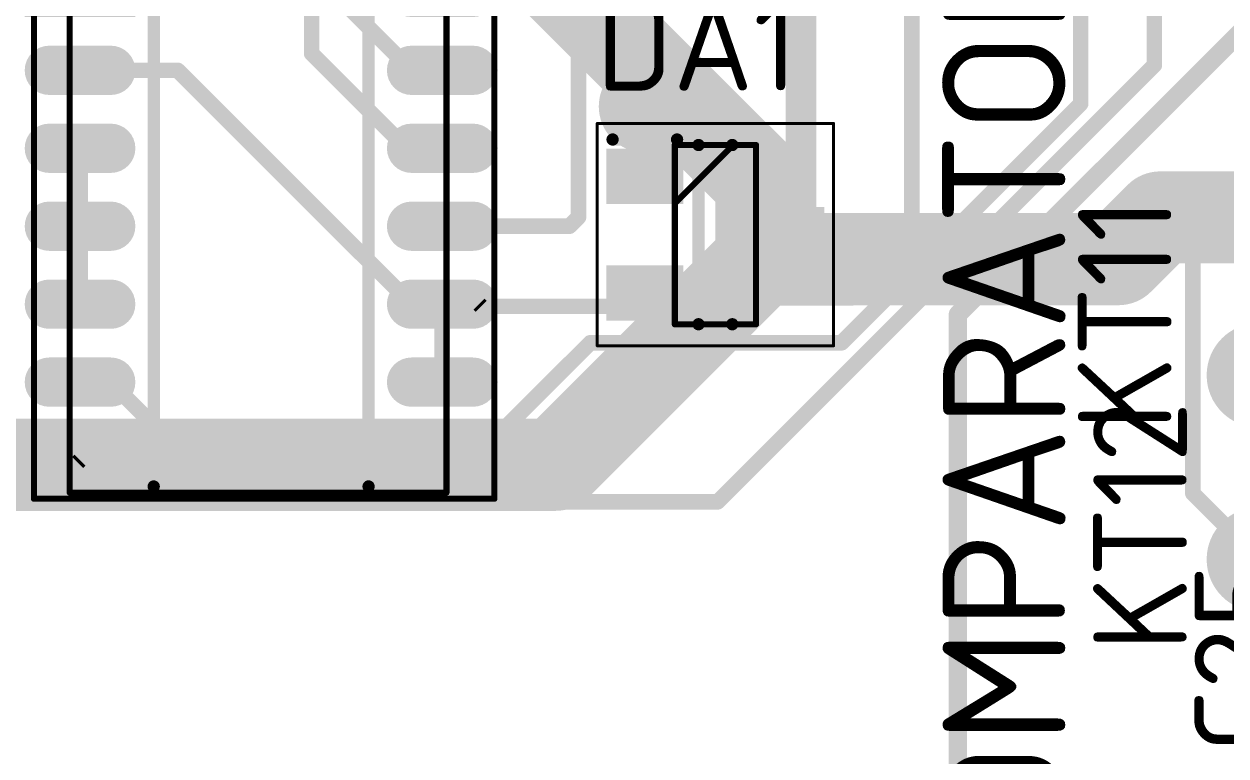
# Model space of a CAD drawing. Header units: inches. Extents: x 0 to 220, y 0 to 115.
# Drawn here: x 101.79 to 121.37, y 52.06 to 63.98 of the extents above; entities that cross this region are included whole.
import ezdxf

# ---------------------------------------------------------------- set-up
doc = ezdxf.new("R2010")
doc.units = ezdxf.units.IN
for name, color, linetype in [('Bottom Layer- Bottom', 5, 'Continuous'), ('Bottom Solder- Bot Mask', 6, 'Continuous'), ('Mechanical 13', 56, 'Continuous'), ('Mechanical 15', 56, 'Continuous'), ('Multi-Layer', 9, 'Continuous'), ('Top Layer- Top', 1, 'Continuous'), ('Top Overlay- Top Silk', 2, 'Continuous'), ('Top Paste- Top Paste', 8, 'Continuous'), ('Top Solder- Top Mask', 216, 'Continuous')]:
    doc.layers.add(name, color=color, linetype=linetype)
doc.styles.add('GOST type B', font='', dxfattribs={"height": 0.2})
doc.styles.get('GOST type B').set_extended_font_data('GOST type B')

# ---------------------------------------------------------------- blocks, each defined once
blk = doc.blocks.new('OTV10_8')
at = {"layer": 'Bottom Layer- Bottom'}
h = blk.add_hatch(color=7, dxfattribs=at)
edge = h.paths.add_edge_path()
edge.add_arc((0, 0), 0.7499985, 0, 360)
at = {"layer": 'Bottom Solder- Bot Mask'}
h = blk.add_hatch(color=7, dxfattribs=at)
edge = h.paths.add_edge_path()
edge.add_arc((0, 0), 0.8515985, 0, 360)
at = {"layer": 'Multi-Layer'}
h = blk.add_hatch(color=9, dxfattribs=at)
edge = h.paths.add_edge_path()
edge.add_arc((0, 0), 0.7499985, 0, 360)
at = {"layer": 'Top Layer- Top'}
h = blk.add_hatch(color=7, dxfattribs=at)
edge = h.paths.add_edge_path()
edge.add_arc((0, 0), 0.7499985, 0, 360)
at = {"layer": 'Top Solder- Top Mask'}
h = blk.add_hatch(color=7, dxfattribs=at)
edge = h.paths.add_edge_path()
edge.add_arc((0, 0), 0.8515985, 0, 360)
blk = doc.blocks.new('OTV10_9')
at = {"layer": 'Bottom Layer- Bottom'}
h = blk.add_hatch(color=7, dxfattribs=at)
edge = h.paths.add_edge_path()
edge.add_arc((0, 0), 0.7499985, 0, 360)
at = {"layer": 'Bottom Solder- Bot Mask'}
h = blk.add_hatch(color=7, dxfattribs=at)
edge = h.paths.add_edge_path()
edge.add_arc((0, 0), 0.8515985, 0, 360)
at = {"layer": 'Multi-Layer'}
h = blk.add_hatch(color=9, dxfattribs=at)
edge = h.paths.add_edge_path()
edge.add_arc((0, 0), 0.7499985, 0, 360)
at = {"layer": 'Top Layer- Top'}
h = blk.add_hatch(color=7, dxfattribs=at)
edge = h.paths.add_edge_path()
edge.add_arc((0, 0), 0.7499985, 0, 360)
at = {"layer": 'Top Solder- Top Mask'}
h = blk.add_hatch(color=7, dxfattribs=at)
edge = h.paths.add_edge_path()
edge.add_arc((0, 0), 0.8515985, 0, 360)
blk = doc.blocks.new('14______154')
at = {"layer": 'Mechanical 13'}
h = blk.add_hatch(color=56, dxfattribs=at)
edge = h.paths.add_edge_path()
edge.add_arc((0.499999, 0), 0.2499995, 0, 360)
at = {"layer": 'Top Layer- Top'}
blk.add_hatch(color=7, dxfattribs=at).paths.add_polyline_path([(-0.7999996699999999, 0.2999994), (0.7999996699999999, 0.2999994), (0.7999996699999999, -0.2999994), (-0.7999996699999999, -0.2999994)])
h = blk.add_hatch(color=7, dxfattribs=at)
edge = h.paths.add_edge_path()
edge.add_arc((5.400000629999999, 0), 0.2999994, 90, 270)
edge.add_line((5.400000629999999, -0.2999994), (6.40000117, -0.2999994))
edge.add_arc((6.40000117, 0), 0.2999994, 270, 450)
edge.add_line((6.40000117, 0.2999994), (5.400000629999999, 0.2999994))
h = blk.add_hatch(color=7, dxfattribs=at)
edge = h.paths.add_edge_path()
edge.add_arc((-0.5000002699999999, -1.27), 0.2999994, 90, 270)
edge.add_line((-0.5000002699999999, -1.5699994), (0.5000002699999999, -1.5699994))
edge.add_arc((0.5000002699999999, -1.27), 0.2999994, 270, 450)
edge.add_line((0.5000002699999999, -0.9700006), (-0.5000002699999999, -0.9700006))
h = blk.add_hatch(color=7, dxfattribs=at)
edge = h.paths.add_edge_path()
edge.add_arc((5.400000629999999, -1.27), 0.2999994, 90, 270)
edge.add_line((5.400000629999999, -1.5699994), (6.40000117, -1.5699994))
edge.add_arc((6.40000117, -1.27), 0.2999994, 270, 450)
edge.add_line((6.40000117, -0.9700006), (5.400000629999999, -0.9700006))
h = blk.add_hatch(color=7, dxfattribs=at)
edge = h.paths.add_edge_path()
edge.add_arc((-0.5000002699999999, -2.54), 0.2999994, 90, 270)
edge.add_line((-0.5000002699999999, -2.8399994), (0.5000002699999999, -2.8399994))
edge.add_arc((0.5000002699999999, -2.54), 0.2999994, 270, 450)
edge.add_line((0.5000002699999999, -2.2400006), (-0.5000002699999999, -2.2400006))
h = blk.add_hatch(color=7, dxfattribs=at)
edge = h.paths.add_edge_path()
edge.add_arc((5.400000629999999, -2.54), 0.2999994, 90, 270)
edge.add_line((5.400000629999999, -2.8399994), (6.40000117, -2.8399994))
edge.add_arc((6.40000117, -2.54), 0.2999994, 270, 450)
edge.add_line((6.40000117, -2.2400006), (5.400000629999999, -2.2400006))
h = blk.add_hatch(color=7, dxfattribs=at)
edge = h.paths.add_edge_path()
edge.add_arc((-0.5000002699999999, -3.81), 0.2999994, 90, 270)
edge.add_line((-0.5000002699999999, -4.1099994), (0.5000002699999999, -4.1099994))
edge.add_arc((0.5000002699999999, -3.81), 0.2999994, 270, 450)
edge.add_line((0.5000002699999999, -3.5100006), (-0.5000002699999999, -3.5100006))
h = blk.add_hatch(color=7, dxfattribs=at)
edge = h.paths.add_edge_path()
edge.add_arc((5.400000629999999, -3.81), 0.2999994, 90, 270)
edge.add_line((5.400000629999999, -4.1099994), (6.40000117, -4.1099994))
edge.add_arc((6.40000117, -3.81), 0.2999994, 270, 450)
edge.add_line((6.40000117, -3.5100006), (5.400000629999999, -3.5100006))
h = blk.add_hatch(color=7, dxfattribs=at)
edge = h.paths.add_edge_path()
edge.add_arc((-0.5000002699999999, -5.08), 0.2999994, 90, 270)
edge.add_line((-0.5000002699999999, -5.3799994), (0.5000002699999999, -5.3799994))
edge.add_arc((0.5000002699999999, -5.08), 0.2999994, 270, 450)
edge.add_line((0.5000002699999999, -4.780000599999999), (-0.5000002699999999, -4.780000599999999))
h = blk.add_hatch(color=7, dxfattribs=at)
edge = h.paths.add_edge_path()
edge.add_arc((5.400000629999999, -5.08), 0.2999994, 90, 270)
edge.add_line((5.400000629999999, -5.3799994), (6.40000117, -5.3799994))
edge.add_arc((6.40000117, -5.08), 0.2999994, 270, 450)
edge.add_line((6.40000117, -4.780000599999999), (5.400000629999999, -4.780000599999999))
h = blk.add_hatch(color=7, dxfattribs=at)
edge = h.paths.add_edge_path()
edge.add_arc((-0.5000002699999999, -6.35), 0.2999994, 90, 270)
edge.add_line((-0.5000002699999999, -6.6499994), (0.5000002699999999, -6.6499994))
edge.add_arc((0.5000002699999999, -6.35), 0.2999994, 270, 450)
edge.add_line((0.5000002699999999, -6.0500006), (-0.5000002699999999, -6.0500006))
h = blk.add_hatch(color=7, dxfattribs=at)
edge = h.paths.add_edge_path()
edge.add_arc((5.400000629999999, -6.35), 0.2999994, 90, 270)
edge.add_line((5.400000629999999, -6.6499994), (6.40000117, -6.6499994))
edge.add_arc((6.40000117, -6.35), 0.2999994, 270, 450)
edge.add_line((6.40000117, -6.0500006), (5.400000629999999, -6.0500006))
h = blk.add_hatch(color=7, dxfattribs=at)
edge = h.paths.add_edge_path()
edge.add_arc((-0.5000002699999999, -7.619999999999999), 0.2999994, 90, 270)
edge.add_line((-0.5000002699999999, -7.9199994), (0.5000002699999999, -7.9199994))
edge.add_arc((0.5000002699999999, -7.619999999999999), 0.2999994, 270, 450)
edge.add_line((0.5000002699999999, -7.320000599999999), (-0.5000002699999999, -7.320000599999999))
h = blk.add_hatch(color=7, dxfattribs=at)
edge = h.paths.add_edge_path()
edge.add_arc((5.400000629999999, -7.619999999999999), 0.2999994, 90, 270)
edge.add_line((5.400000629999999, -7.9199994), (6.40000117, -7.9199994))
edge.add_arc((6.40000117, -7.619999999999999), 0.2999994, 270, 450)
edge.add_line((6.40000117, -7.320000599999999), (5.400000629999999, -7.320000599999999))
at = {"layer": 'Top Overlay- Top Silk'}
blk.add_hatch(color=2, dxfattribs=at).paths.add_polyline_path([(1.20000014, 0.4499991), (1.20002808, -0.26996898), (1.9200241, 0.45002704)])
at = {"layer": 'Top Paste- Top Paste'}
blk.add_hatch(color=7, dxfattribs=at).paths.add_polyline_path([(-0.7999996699999999, 0.2999994), (0.7999996699999999, 0.2999994), (0.7999996699999999, -0.2999994), (-0.7999996699999999, -0.2999994)])
h = blk.add_hatch(color=7, dxfattribs=at)
edge = h.paths.add_edge_path()
edge.add_arc((5.400000629999999, 0), 0.2999994, 90, 270)
edge.add_line((5.400000629999999, -0.2999994), (6.40000117, -0.2999994))
edge.add_arc((6.40000117, 0), 0.2999994, 270, 450)
edge.add_line((6.40000117, 0.2999994), (5.400000629999999, 0.2999994))
h = blk.add_hatch(color=7, dxfattribs=at)
edge = h.paths.add_edge_path()
edge.add_arc((-0.5000002699999999, -1.27), 0.2999994, 90, 270)
edge.add_line((-0.5000002699999999, -1.5699994), (0.5000002699999999, -1.5699994))
edge.add_arc((0.5000002699999999, -1.27), 0.2999994, 270, 450)
edge.add_line((0.5000002699999999, -0.9700006), (-0.5000002699999999, -0.9700006))
h = blk.add_hatch(color=7, dxfattribs=at)
edge = h.paths.add_edge_path()
edge.add_arc((5.400000629999999, -1.27), 0.2999994, 90, 270)
edge.add_line((5.400000629999999, -1.5699994), (6.40000117, -1.5699994))
edge.add_arc((6.40000117, -1.27), 0.2999994, 270, 450)
edge.add_line((6.40000117, -0.9700006), (5.400000629999999, -0.9700006))
h = blk.add_hatch(color=7, dxfattribs=at)
edge = h.paths.add_edge_path()
edge.add_arc((-0.5000002699999999, -2.54), 0.2999994, 90, 270)
edge.add_line((-0.5000002699999999, -2.8399994), (0.5000002699999999, -2.8399994))
edge.add_arc((0.5000002699999999, -2.54), 0.2999994, 270, 450)
edge.add_line((0.5000002699999999, -2.2400006), (-0.5000002699999999, -2.2400006))
h = blk.add_hatch(color=7, dxfattribs=at)
edge = h.paths.add_edge_path()
edge.add_arc((5.400000629999999, -2.54), 0.2999994, 90, 270)
edge.add_line((5.400000629999999, -2.8399994), (6.40000117, -2.8399994))
edge.add_arc((6.40000117, -2.54), 0.2999994, 270, 450)
edge.add_line((6.40000117, -2.2400006), (5.400000629999999, -2.2400006))
h = blk.add_hatch(color=7, dxfattribs=at)
edge = h.paths.add_edge_path()
edge.add_arc((-0.5000002699999999, -3.81), 0.2999994, 90, 270)
edge.add_line((-0.5000002699999999, -4.1099994), (0.5000002699999999, -4.1099994))
edge.add_arc((0.5000002699999999, -3.81), 0.2999994, 270, 450)
edge.add_line((0.5000002699999999, -3.5100006), (-0.5000002699999999, -3.5100006))
h = blk.add_hatch(color=7, dxfattribs=at)
edge = h.paths.add_edge_path()
edge.add_arc((5.400000629999999, -3.81), 0.2999994, 90, 270)
edge.add_line((5.400000629999999, -4.1099994), (6.40000117, -4.1099994))
edge.add_arc((6.40000117, -3.81), 0.2999994, 270, 450)
edge.add_line((6.40000117, -3.5100006), (5.400000629999999, -3.5100006))
h = blk.add_hatch(color=7, dxfattribs=at)
edge = h.paths.add_edge_path()
edge.add_arc((-0.5000002699999999, -5.08), 0.2999994, 90, 270)
edge.add_line((-0.5000002699999999, -5.3799994), (0.5000002699999999, -5.3799994))
edge.add_arc((0.5000002699999999, -5.08), 0.2999994, 270, 450)
edge.add_line((0.5000002699999999, -4.780000599999999), (-0.5000002699999999, -4.780000599999999))
h = blk.add_hatch(color=7, dxfattribs=at)
edge = h.paths.add_edge_path()
edge.add_arc((5.400000629999999, -5.08), 0.2999994, 90, 270)
edge.add_line((5.400000629999999, -5.3799994), (6.40000117, -5.3799994))
edge.add_arc((6.40000117, -5.08), 0.2999994, 270, 450)
edge.add_line((6.40000117, -4.780000599999999), (5.400000629999999, -4.780000599999999))
h = blk.add_hatch(color=7, dxfattribs=at)
edge = h.paths.add_edge_path()
edge.add_arc((-0.5000002699999999, -6.35), 0.2999994, 90, 270)
edge.add_line((-0.5000002699999999, -6.6499994), (0.5000002699999999, -6.6499994))
edge.add_arc((0.5000002699999999, -6.35), 0.2999994, 270, 450)
edge.add_line((0.5000002699999999, -6.0500006), (-0.5000002699999999, -6.0500006))
h = blk.add_hatch(color=7, dxfattribs=at)
edge = h.paths.add_edge_path()
edge.add_arc((5.400000629999999, -6.35), 0.2999994, 90, 270)
edge.add_line((5.400000629999999, -6.6499994), (6.40000117, -6.6499994))
edge.add_arc((6.40000117, -6.35), 0.2999994, 270, 450)
edge.add_line((6.40000117, -6.0500006), (5.400000629999999, -6.0500006))
h = blk.add_hatch(color=7, dxfattribs=at)
edge = h.paths.add_edge_path()
edge.add_arc((-0.5000002699999999, -7.619999999999999), 0.2999994, 90, 270)
edge.add_line((-0.5000002699999999, -7.9199994), (0.5000002699999999, -7.9199994))
edge.add_arc((0.5000002699999999, -7.619999999999999), 0.2999994, 270, 450)
edge.add_line((0.5000002699999999, -7.320000599999999), (-0.5000002699999999, -7.320000599999999))
h = blk.add_hatch(color=7, dxfattribs=at)
edge = h.paths.add_edge_path()
edge.add_arc((5.400000629999999, -7.619999999999999), 0.2999994, 90, 270)
edge.add_line((5.400000629999999, -7.9199994), (6.40000117, -7.9199994))
edge.add_arc((6.40000117, -7.619999999999999), 0.2999994, 270, 450)
edge.add_line((6.40000117, -7.320000599999999), (5.400000629999999, -7.320000599999999))
at = {"layer": 'Top Solder- Top Mask'}
blk.add_hatch(color=7, dxfattribs=at).paths.add_polyline_path([(-0.90159967, 0.4015993999999999), (0.90159967, 0.4015993999999999), (0.90159967, -0.4015993999999999), (-0.90159967, -0.4015993999999999)])
h = blk.add_hatch(color=7, dxfattribs=at)
edge = h.paths.add_edge_path()
edge.add_arc((5.400000629999999, 0), 0.4015993999999999, 90, 270)
edge.add_line((5.400000629999999, -0.4015993999999999), (6.40000117, -0.4015993999999999))
edge.add_arc((6.40000117, 0), 0.4015993999999999, 270, 450)
edge.add_line((6.40000117, 0.4015993999999999), (5.400000629999999, 0.4015993999999999))
h = blk.add_hatch(color=7, dxfattribs=at)
edge = h.paths.add_edge_path()
edge.add_arc((-0.5000002699999999, -1.27), 0.4015993999999999, 90, 270)
edge.add_line((-0.5000002699999999, -1.6715994), (0.5000002699999999, -1.6715994))
edge.add_arc((0.5000002699999999, -1.27), 0.4015993999999999, 270, 450)
edge.add_line((0.5000002699999999, -0.8684005999999999), (-0.5000002699999999, -0.8684005999999999))
h = blk.add_hatch(color=7, dxfattribs=at)
edge = h.paths.add_edge_path()
edge.add_arc((5.400000629999999, -1.27), 0.4015993999999999, 90, 270)
edge.add_line((5.400000629999999, -1.6715994), (6.40000117, -1.6715994))
edge.add_arc((6.40000117, -1.27), 0.4015993999999999, 270, 450)
edge.add_line((6.40000117, -0.8684005999999999), (5.400000629999999, -0.8684005999999999))
h = blk.add_hatch(color=7, dxfattribs=at)
edge = h.paths.add_edge_path()
edge.add_arc((-0.5000002699999999, -2.54), 0.4015993999999999, 90, 270)
edge.add_line((-0.5000002699999999, -2.9415994), (0.5000002699999999, -2.9415994))
edge.add_arc((0.5000002699999999, -2.54), 0.4015993999999999, 270, 450)
edge.add_line((0.5000002699999999, -2.1384006), (-0.5000002699999999, -2.1384006))
h = blk.add_hatch(color=7, dxfattribs=at)
edge = h.paths.add_edge_path()
edge.add_arc((5.400000629999999, -2.54), 0.4015993999999999, 90, 270)
edge.add_line((5.400000629999999, -2.9415994), (6.40000117, -2.9415994))
edge.add_arc((6.40000117, -2.54), 0.4015993999999999, 270, 450)
edge.add_line((6.40000117, -2.1384006), (5.400000629999999, -2.1384006))
h = blk.add_hatch(color=7, dxfattribs=at)
edge = h.paths.add_edge_path()
edge.add_arc((-0.5000002699999999, -3.81), 0.4015993999999999, 90, 270)
edge.add_line((-0.5000002699999999, -4.211599399999999), (0.5000002699999999, -4.211599399999999))
edge.add_arc((0.5000002699999999, -3.81), 0.4015993999999999, 270, 450)
edge.add_line((0.5000002699999999, -3.4084006), (-0.5000002699999999, -3.4084006))
h = blk.add_hatch(color=7, dxfattribs=at)
edge = h.paths.add_edge_path()
edge.add_arc((5.400000629999999, -3.81), 0.4015993999999999, 90, 270)
edge.add_line((5.400000629999999, -4.211599399999999), (6.40000117, -4.211599399999999))
edge.add_arc((6.40000117, -3.81), 0.4015993999999999, 270, 450)
edge.add_line((6.40000117, -3.4084006), (5.400000629999999, -3.4084006))
h = blk.add_hatch(color=7, dxfattribs=at)
edge = h.paths.add_edge_path()
edge.add_arc((-0.5000002699999999, -5.08), 0.4015993999999999, 90, 270)
edge.add_line((-0.5000002699999999, -5.481599399999999), (0.5000002699999999, -5.481599399999999))
edge.add_arc((0.5000002699999999, -5.08), 0.4015993999999999, 270, 450)
edge.add_line((0.5000002699999999, -4.6784006), (-0.5000002699999999, -4.6784006))
h = blk.add_hatch(color=7, dxfattribs=at)
edge = h.paths.add_edge_path()
edge.add_arc((5.400000629999999, -5.08), 0.4015993999999999, 90, 270)
edge.add_line((5.400000629999999, -5.481599399999999), (6.40000117, -5.481599399999999))
edge.add_arc((6.40000117, -5.08), 0.4015993999999999, 270, 450)
edge.add_line((6.40000117, -4.6784006), (5.400000629999999, -4.6784006))
h = blk.add_hatch(color=7, dxfattribs=at)
edge = h.paths.add_edge_path()
edge.add_arc((-0.5000002699999999, -6.35), 0.4015993999999999, 90, 270)
edge.add_line((-0.5000002699999999, -6.7515994), (0.5000002699999999, -6.7515994))
edge.add_arc((0.5000002699999999, -6.35), 0.4015993999999999, 270, 450)
edge.add_line((0.5000002699999999, -5.9484006), (-0.5000002699999999, -5.9484006))
h = blk.add_hatch(color=7, dxfattribs=at)
edge = h.paths.add_edge_path()
edge.add_arc((5.400000629999999, -6.35), 0.4015993999999999, 90, 270)
edge.add_line((5.400000629999999, -6.7515994), (6.40000117, -6.7515994))
edge.add_arc((6.40000117, -6.35), 0.4015993999999999, 270, 450)
edge.add_line((6.40000117, -5.9484006), (5.400000629999999, -5.9484006))
h = blk.add_hatch(color=7, dxfattribs=at)
edge = h.paths.add_edge_path()
edge.add_arc((-0.5000002699999999, -7.619999999999999), 0.4015993999999999, 90, 270)
edge.add_line((-0.5000002699999999, -8.0215994), (0.5000002699999999, -8.0215994))
edge.add_arc((0.5000002699999999, -7.619999999999999), 0.4015993999999999, 270, 450)
edge.add_line((0.5000002699999999, -7.2184006), (-0.5000002699999999, -7.2184006))
h = blk.add_hatch(color=7, dxfattribs=at)
edge = h.paths.add_edge_path()
edge.add_arc((5.400000629999999, -7.619999999999999), 0.4015993999999999, 90, 270)
edge.add_line((5.400000629999999, -8.0215994), (6.40000117, -8.0215994))
edge.add_arc((6.40000117, -7.619999999999999), 0.4015993999999999, 270, 450)
edge.add_line((6.40000117, -7.2184006), (5.400000629999999, -7.2184006))
at = {"layer": 'Mechanical 13'}
for points in [[(-0.16826484, 0.5500497, 0.0999998, 0.0999998, 0), (5.96853772, 0.5500497, 0.0999998, 0.0999998, 0)], [(-0.16826484, -8.14999894, 0.0999998, 0.0999998, 0), (-0.16826484, 0.5500497, 0.0999998, 0.0999998, 0)], [(5.96853772, -8.14999894, 0.0999998, 0.0999998, 0), (5.96853772, 0.5500497, 0.0999998, 0.0999998, 0)], [(-0.16826484, -8.14999894, 0.0999998, 0.0999998, 0), (5.96853772, -8.14999894, 0.0999998, 0.0999998, 0)]]:
    blk.add_lwpolyline(points, format="xyseb", dxfattribs=at)
for points in [[(-0.19326352, 0.5500497, 0.0499999, 0.0499999, 1), (-0.14326616, 0.5500497, 0.0499999, 0.0499999, 1)], [(-0.19326352, 0.5500497, 0.0499999, 0.0499999, 1), (-0.14326616, 0.5500497, 0.0499999, 0.0499999, 1)], [(5.94353904, 0.5500497, 0.0499999, 0.0499999, 1), (5.9935364, 0.5500497, 0.0499999, 0.0499999, 1)], [(5.94353904, 0.5500497, 0.0499999, 0.0499999, 1), (5.9935364, 0.5500497, 0.0499999, 0.0499999, 1)], [(-0.19326352, -8.14999894, 0.0499999, 0.0499999, 1), (-0.14326616, -8.14999894, 0.0499999, 0.0499999, 1)], [(-0.19326352, -8.14999894, 0.0499999, 0.0499999, 1), (-0.14326616, -8.14999894, 0.0499999, 0.0499999, 1)], [(5.94353904, -8.14999894, 0.0499999, 0.0499999, 1), (5.9935364, -8.14999894, 0.0499999, 0.0499999, 1)], [(5.94353904, -8.14999894, 0.0499999, 0.0499999, 1), (5.9935364, -8.14999894, 0.0499999, 0.0499999, 1)]]:
    blk.add_lwpolyline(points, format="xyseb", close=True, dxfattribs=at)
at = {"layer": 'Mechanical 15'}
for points in [[(-0.75000104, 0.75000104, 0.0999998, 0.0999998, 0), (6.7499992, 0.75000104, 0.0999998, 0.0999998, 0)], [(-0.75000104, -8.24999874, 0.0999998, 0.0999998, 0), (-0.75000104, 0.75000104, 0.0999998, 0.0999998, 0)], [(6.7499992, 0.499999, 0.0999998, 0.0999998, 0), (6.7499992, 0.75000104, 0.0999998, 0.0999998, 0)], [(6.7499992, -8.24999874, 0.0999998, 0.0999998, 0), (6.7499992, 0.499999, 0.0999998, 0.0999998, 0)], [(-0.75000104, -8.24999874, 0.0999998, 0.0999998, 0), (6.7499992, -8.24999874, 0.0999998, 0.0999998, 0)]]:
    blk.add_lwpolyline(points, format="xyseb", dxfattribs=at)
for points in [[(-0.77499972, 0.75000104, 0.0499999, 0.0499999, 1), (-0.72500236, 0.75000104, 0.0499999, 0.0499999, 1)], [(-0.77499972, 0.75000104, 0.0499999, 0.0499999, 1), (-0.72500236, 0.75000104, 0.0499999, 0.0499999, 1)], [(6.725000519999999, 0.75000104, 0.0499999, 0.0499999, 1), (6.774997879999999, 0.75000104, 0.0499999, 0.0499999, 1)], [(6.725000519999999, 0.75000104, 0.0499999, 0.0499999, 1), (6.774997879999999, 0.75000104, 0.0499999, 0.0499999, 1)], [(6.725000519999999, 0.499999, 0.0499999, 0.0499999, 1), (6.774997879999999, 0.499999, 0.0499999, 0.0499999, 1)], [(6.725000519999999, 0.499999, 0.0499999, 0.0499999, 1), (6.774997879999999, 0.499999, 0.0499999, 0.0499999, 1)], [(-0.77499972, -8.24999874, 0.0499999, 0.0499999, 1), (-0.72500236, -8.24999874, 0.0499999, 0.0499999, 1)], [(-0.77499972, -8.24999874, 0.0499999, 0.0499999, 1), (-0.72500236, -8.24999874, 0.0499999, 0.0499999, 1)], [(6.725000519999999, -8.24999874, 0.0499999, 0.0499999, 1), (6.774997879999999, -8.24999874, 0.0499999, 0.0499999, 1)], [(6.725000519999999, -8.24999874, 0.0499999, 0.0499999, 1), (6.774997879999999, -8.24999874, 0.0499999, 0.0499999, 1)]]:
    blk.add_lwpolyline(points, format="xyseb", close=True, dxfattribs=at)
at = {"layer": 'Top Overlay- Top Silk'}
for points in [[(1.20000014, -8.04999914, 0.1999996, 0.1999996, 0), (1.20000014, 0.4499991, 0.1999996, 0.1999996, 0)], [(1.20000014, 0.4499991, 0.1999996, 0.1999996, 0), (4.700000759999999, 0.4499991, 0.1999996, 0.1999996, 0)], [(4.700000759999999, -8.04999914, 0.1999996, 0.1999996, 0), (4.700000759999999, 0.4499991, 0.1999996, 0.1999996, 0)], [(1.20000014, -8.04999914, 0.1999996, 0.1999996, 0), (4.700000759999999, -8.04999914, 0.1999996, 0.1999996, 0)]]:
    blk.add_lwpolyline(points, format="xyseb", dxfattribs=at)
for points in [[(1.15000024, 0.4499991, 0.0999998, 0.0999998, 1), (1.25000004, 0.4499991, 0.0999998, 0.0999998, 1)], [(1.15000024, 0.4499991, 0.0999998, 0.0999998, 1), (1.25000004, 0.4499991, 0.0999998, 0.0999998, 1)], [(4.65000086, 0.4499991, 0.0999998, 0.0999998, 1), (4.75000066, 0.4499991, 0.0999998, 0.0999998, 1)], [(4.65000086, 0.4499991, 0.0999998, 0.0999998, 1), (4.75000066, 0.4499991, 0.0999998, 0.0999998, 1)], [(1.15000024, -8.04999914, 0.0999998, 0.0999998, 1), (1.25000004, -8.04999914, 0.0999998, 0.0999998, 1)], [(1.15000024, -8.04999914, 0.0999998, 0.0999998, 1), (1.25000004, -8.04999914, 0.0999998, 0.0999998, 1)], [(4.65000086, -8.04999914, 0.0999998, 0.0999998, 1), (4.75000066, -8.04999914, 0.0999998, 0.0999998, 1)], [(4.65000086, -8.04999914, 0.0999998, 0.0999998, 1), (4.75000066, -8.04999914, 0.0999998, 0.0999998, 1)]]:
    blk.add_lwpolyline(points, format="xyseb", close=True, dxfattribs=at)
blk = doc.blocks.new('SOT_23_3_168')
at = {"layer": 'Top Layer- Top'}
for points in [[(-0.52500022, 0.35000057), (0.52500022, 0.35000057), (0.52500022, -0.35000057), (-0.52500022, -0.35000057)], [(1.77499772, -0.59999753), (2.82499816, -0.59999753), (2.82499816, -1.29999867), (1.77499772, -1.29999867)], [(-0.52500276, -1.55000833), (0.5249976799999999, -1.55000833), (0.5249976799999999, -2.25000947), (-0.52500276, -2.25000947)]]:
    blk.add_hatch(color=7, dxfattribs=at).paths.add_polyline_path(points)
at = {"layer": 'Top Paste- Top Paste'}
for points in [[(-0.52500022, 0.35000057), (0.52500022, 0.35000057), (0.52500022, -0.35000057), (-0.52500022, -0.35000057)], [(1.77499772, -0.59999753), (2.82499816, -0.59999753), (2.82499816, -1.29999867), (1.77499772, -1.29999867)], [(-0.52500276, -1.55000833), (0.5249976799999999, -1.55000833), (0.5249976799999999, -2.25000947), (-0.52500276, -2.25000947)]]:
    blk.add_hatch(color=7, dxfattribs=at).paths.add_polyline_path(points)
at = {"layer": 'Top Solder- Top Mask'}
for points in [[(-0.62660022, 0.45160057), (0.62660022, 0.45160057), (0.62660022, -0.45160057), (-0.62660022, -0.45160057)], [(1.67339772, -0.4983975299999999), (2.92659816, -0.4983975299999999), (2.92659816, -1.40159867), (1.67339772, -1.40159867)], [(-0.62660276, -1.44840833), (0.6265976799999999, -1.44840833), (0.6265976799999999, -2.35160947), (-0.62660276, -2.35160947)]]:
    blk.add_hatch(color=7, dxfattribs=at).paths.add_polyline_path(points)
at = {"layer": 'Mechanical 13'}
for points in [[(0.48800004, 0.50999898, 0.0999998, 0.0999998, 0), (1.81199028, 0.51000406, 0.0999998, 0.0999998, 0)], [(0.48800004, 0.50999898, 0.0999998, 0.0999998, 0), (0.4880102, -2.40999264, 0.0999998, 0.0999998, 0)], [(0.48800512, -0.43999658, 0.0999998, 0.0999998, 0), (1.4379956, 0.5099964399999999, 0.0999998, 0.0999998, 0)], [(1.81199028, 0.51000406, 0.0999998, 0.0999998, 0), (1.8119979, -2.41001042, 0.0999998, 0.0999998, 0)], [(0.4880102, -2.40999264, 0.0999998, 0.0999998, 0), (1.8119979, -2.41001042, 0.0999998, 0.0999998, 0)]]:
    blk.add_lwpolyline(points, format="xyseb", dxfattribs=at)
for points in [[(0.4630013599999999, 0.50999898, 0.0499999, 0.0499999, 1), (0.51299872, 0.50999898, 0.0499999, 0.0499999, 1)], [(0.4630013599999999, 0.50999898, 0.0499999, 0.0499999, 1), (0.51299872, 0.50999898, 0.0499999, 0.0499999, 1)], [(1.41299692, 0.5099964399999999, 0.0499999, 0.0499999, 1), (1.46299428, 0.5099964399999999, 0.0499999, 0.0499999, 1)], [(1.7869916, 0.51000406, 0.0499999, 0.0499999, 1), (1.83698896, 0.51000406, 0.0499999, 0.0499999, 1)], [(1.7869916, 0.51000406, 0.0499999, 0.0499999, 1), (1.83698896, 0.51000406, 0.0499999, 0.0499999, 1)], [(0.46300644, -0.43999658, 0.0499999, 0.0499999, 1), (0.5130038, -0.43999658, 0.0499999, 0.0499999, 1)], [(0.46301152, -2.40999264, 0.0499999, 0.0499999, 1), (0.5130088799999999, -2.40999264, 0.0499999, 0.0499999, 1)], [(0.46301152, -2.40999264, 0.0499999, 0.0499999, 1), (0.5130088799999999, -2.40999264, 0.0499999, 0.0499999, 1)], [(1.78699922, -2.41001042, 0.0499999, 0.0499999, 1), (1.83699658, -2.41001042, 0.0499999, 0.0499999, 1)], [(1.78699922, -2.41001042, 0.0499999, 0.0499999, 1), (1.83699658, -2.41001042, 0.0499999, 0.0499999, 1)]]:
    blk.add_lwpolyline(points, format="xyseb", close=True, dxfattribs=at)
at = {"layer": 'Mechanical 15'}
for points in [[(-0.7750022599999999, 0.86000082, 0.0499999, 0.0499999, 0), (-0.77499972, -2.76000972, 0.0499999, 0.0499999, 0)], [(-0.7750022599999999, 0.86000082, 0.0499999, 0.0499999, 0), (3.07499766, 0.8599931999999999, 0.0499999, 0.0499999, 0)], [(3.07499766, -2.75999194, 0.0499999, 0.0499999, 0), (3.07499766, 0.8599931999999999, 0.0499999, 0.0499999, 0)], [(-0.77499972, -2.76000972, 0.0499999, 0.0499999, 0), (3.07499766, -2.75999194, 0.0499999, 0.0499999, 0)]]:
    blk.add_lwpolyline(points, format="xyseb", dxfattribs=at)
for points in [[(-0.7875015999999999, 0.86000082, 0.02499868, 0.02499868, 1), (-0.76250292, 0.86000082, 0.02499868, 0.02499868, 1)], [(-0.7875015999999999, 0.86000082, 0.02499868, 0.02499868, 1), (-0.76250292, 0.86000082, 0.02499868, 0.02499868, 1)], [(3.06249832, 0.8599931999999999, 0.02499868, 0.02499868, 1), (3.087497, 0.8599931999999999, 0.02499868, 0.02499868, 1)], [(3.06249832, 0.8599931999999999, 0.02499868, 0.02499868, 1), (3.087497, 0.8599931999999999, 0.02499868, 0.02499868, 1)], [(-0.78749906, -2.76000972, 0.02499868, 0.02499868, 1), (-0.76250038, -2.76000972, 0.02499868, 0.02499868, 1)], [(-0.78749906, -2.76000972, 0.02499868, 0.02499868, 1), (-0.76250038, -2.76000972, 0.02499868, 0.02499868, 1)], [(3.06249832, -2.75999194, 0.02499868, 0.02499868, 1), (3.087497, -2.75999194, 0.02499868, 0.02499868, 1)], [(3.06249832, -2.75999194, 0.02499868, 0.02499868, 1), (3.087497, -2.75999194, 0.02499868, 0.02499868, 1)]]:
    blk.add_lwpolyline(points, format="xyseb", close=True, dxfattribs=at)
at = {"layer": 'Top Overlay- Top Silk'}
for points in [[(-0.52500022, 0.59999626, 0.1999996, 0.1999996, 0), (0.52500276, 0.6000165799999999, 0.1999996, 0.1999996, 0)], [(0.87499952, -2.41000788, 0.1999996, 0.1999996, 0), (0.8750020599999999, 0.51000152, 0.1999996, 0.1999996, 0)], [(0.8750020599999999, 0.51000152, 0.1999996, 0.1999996, 0), (1.42500604, 0.51000914, 0.1999996, 0.1999996, 0)], [(1.4250035, -2.40999772, 0.1999996, 0.1999996, 0), (1.42500604, 0.51000914, 0.1999996, 0.1999996, 0)], [(0.87499952, -2.41000788, 0.1999996, 0.1999996, 0), (1.4250035, -2.40999772, 0.1999996, 0.1999996, 0)]]:
    blk.add_lwpolyline(points, format="xyseb", dxfattribs=at)
for points in [[(-0.57500012, 0.59999626, 0.0999998, 0.0999998, 1), (-0.47500032, 0.59999626, 0.0999998, 0.0999998, 1)], [(0.47500286, 0.6000165799999999, 0.0999998, 0.0999998, 1), (0.5750026599999999, 0.6000165799999999, 0.0999998, 0.0999998, 1)], [(0.8250021599999999, 0.51000152, 0.0999998, 0.0999998, 1), (0.92500196, 0.51000152, 0.0999998, 0.0999998, 1)], [(0.8250021599999999, 0.51000152, 0.0999998, 0.0999998, 1), (0.92500196, 0.51000152, 0.0999998, 0.0999998, 1)], [(1.37500614, 0.51000914, 0.0999998, 0.0999998, 1), (1.47500594, 0.51000914, 0.0999998, 0.0999998, 1)], [(1.37500614, 0.51000914, 0.0999998, 0.0999998, 1), (1.47500594, 0.51000914, 0.0999998, 0.0999998, 1)], [(0.8249996199999998, -2.41000788, 0.0999998, 0.0999998, 1), (0.9249994199999999, -2.41000788, 0.0999998, 0.0999998, 1)], [(0.8249996199999998, -2.41000788, 0.0999998, 0.0999998, 1), (0.9249994199999999, -2.41000788, 0.0999998, 0.0999998, 1)], [(1.3750036, -2.40999772, 0.0999998, 0.0999998, 1), (1.4750034, -2.40999772, 0.0999998, 0.0999998, 1)], [(1.3750036, -2.40999772, 0.0999998, 0.0999998, 1), (1.4750034, -2.40999772, 0.0999998, 0.0999998, 1)]]:
    blk.add_lwpolyline(points, format="xyseb", close=True, dxfattribs=at)

msp = doc.modelspace()

# ---------------------------------------------------------------- hatches: boundary and pattern name
at = {"layer": 'Bottom Layer- Bottom'}
h = msp.add_hatch(color=7, dxfattribs=at)
edge = h.paths.add_edge_path()
edge.add_arc((111.89999972, 62.63804084), 0.3999992, 0, 360)
at = {"layer": 'Bottom Solder- Bot Mask'}
h = msp.add_hatch(color=7, dxfattribs=at)
edge = h.paths.add_edge_path()
edge.add_arc((111.89999972, 62.63804084), 0.5015992, 0, 360)
at = {"layer": 'Top Layer- Top'}
h = msp.add_hatch(color=7, dxfattribs=at)
edge = h.paths.add_edge_path()
edge.add_arc((111.89999972, 62.63804084), 0.3999992, 0, 360)
at = {"layer": 'Top Solder- Top Mask'}
h = msp.add_hatch(color=7, dxfattribs=at)
edge = h.paths.add_edge_path()
edge.add_arc((111.89999972, 62.63804084), 0.5015992, 0, 360)

# ---------------------------------------------------------------- linework, layer by layer
at = {"layer": 'Bottom Layer- Bottom'}
for points in [[(109.39308576, 65.80000301999999, 1.49999192, 1.49999192, 0), (112.2275251, 62.96556367999999, 1.49999192, 1.49999192, 0)], [(111.90000226, 62.63804084, 1.49999192, 1.49999192, 0), (112.2275251, 62.96556367999999, 1.49999192, 1.49999192, 0)], [(112.2275251, 62.96556367999999, 1.49999192, 1.49999192, 0), (113.7993914, 61.39369738, 1.49999192, 1.49999192, 0)], [(111.89999972, 62.63804084, 1.49999192, 1.49999192, 0), (111.90000226, 62.63804084, 1.49999192, 1.49999192, 0)], [(113.7993914, 60.15000162, 1.49999192, 1.49999192, 0), (113.7993914, 61.39369738, 1.49999192, 1.49999192, 0)], [(119.6151024, 60.15000162, 1.49999954, 1.49999954, 0), (120.29591384, 60.83081306, 1.49999954, 1.49999954, 0)], [(120.29591384, 60.83081306, 1.49999954, 1.49999954, 0), (122.75000088, 60.83081306, 1.49999954, 1.49999954, 0)], [(110.44939048, 56.8000007, 1.49999954, 1.49999954, 0), (113.7993914, 60.15000162, 1.49999954, 1.49999954, 0)], [(113.7993914, 60.15000162, 1.49999954, 1.49999954, 0), (119.6151024, 60.15000162, 1.49999954, 1.49999954, 0)], [(101.02699886, 56.8000007, 1.49999954, 1.49999954, 0), (110.44939048, 56.8000007, 1.49999954, 1.49999954, 0)]]:
    msp.add_lwpolyline(points, format="xyseb", dxfattribs=at)
for points in [[(111.85252712, 62.96556367999999, 0.7499959599999999, 0.7499959599999999, 1), (112.60252308, 62.96556367999999, 0.7499959599999999, 0.7499959599999999, 1)], [(111.85252712, 62.96556367999999, 0.7499959599999999, 0.7499959599999999, 1), (112.60252308, 62.96556367999999, 0.7499959599999999, 0.7499959599999999, 1)], [(111.85252712, 62.96556367999999, 0.7499959599999999, 0.7499959599999999, 1), (112.60252308, 62.96556367999999, 0.7499959599999999, 0.7499959599999999, 1)], [(111.52500174, 62.63804084, 0.7499959599999999, 0.7499959599999999, 1), (112.2749977, 62.63804084, 0.7499959599999999, 0.7499959599999999, 1)], [(111.52500428, 62.63804084, 0.7499959599999999, 0.7499959599999999, 1), (112.27500024, 62.63804084, 0.7499959599999999, 0.7499959599999999, 1)], [(111.52500428, 62.63804084, 0.7499959599999999, 0.7499959599999999, 1), (112.27500024, 62.63804084, 0.7499959599999999, 0.7499959599999999, 1)], [(113.42439342, 61.39369738, 0.7499959599999999, 0.7499959599999999, 1), (114.17438938, 61.39369738, 0.7499959599999999, 0.7499959599999999, 1)], [(113.42439342, 61.39369738, 0.7499959599999999, 0.7499959599999999, 1), (114.17438938, 61.39369738, 0.7499959599999999, 0.7499959599999999, 1)], [(119.92091332, 60.83081306, 0.7499985, 0.7499985, 1), (120.67091436, 60.83081306, 0.7499985, 0.7499985, 1)], [(119.92091332, 60.83081306, 0.7499985, 0.7499985, 1), (120.67091436, 60.83081306, 0.7499985, 0.7499985, 1)], [(113.42439088, 60.15000162, 0.7499985, 0.7499985, 1), (114.17439192, 60.15000162, 0.7499985, 0.7499985, 1)], [(113.42439088, 60.15000162, 0.7499985, 0.7499985, 1), (114.17439192, 60.15000162, 0.7499985, 0.7499985, 1)], [(113.42439342, 60.15000162, 0.7499959599999999, 0.7499959599999999, 1), (114.17438938, 60.15000162, 0.7499959599999999, 0.7499959599999999, 1)], [(119.24010188, 60.15000162, 0.7499985, 0.7499985, 1), (119.99010292, 60.15000162, 0.7499985, 0.7499985, 1)], [(119.24010188, 60.15000162, 0.7499985, 0.7499985, 1), (119.99010292, 60.15000162, 0.7499985, 0.7499985, 1)], [(110.07438996, 56.8000007, 0.7499985, 0.7499985, 1), (110.824391, 56.8000007, 0.7499985, 0.7499985, 1)], [(110.07438996, 56.8000007, 0.7499985, 0.7499985, 1), (110.824391, 56.8000007, 0.7499985, 0.7499985, 1)]]:
    msp.add_lwpolyline(points, format="xyseb", close=True, dxfattribs=at)
at = {"layer": 'Top Layer- Top'}
for points in [[(120.2000009, 63.31205016, 0.254, 0.254, 0), (120.2000009, 69.82407167999999, 0.254, 0.254, 0)], [(119.00000076, 62.68339, 0.254, 0.254, 0), (119.00000076, 69.72700304, 0.254, 0.254, 0)], [(116.25000118, 60.5047304, 0.254, 0.254, 0), (116.25000118, 69.55629217999999, 0.254, 0.254, 0)], [(110.82069022, 60.8358321, 0.254, 0.254, 0), (110.82069022, 68.88401768, 0.254, 0.254, 0)], [(106.47300016, 63.5013843, 0.254, 0.254, 0), (106.47300016, 65.65744298, 0.254, 0.254, 0)], [(114.44259814, 60.65000316, 0.499999, 0.499999, 0), (114.44259814, 64.69259858, 0.499999, 0.499999, 0)], [(106.89999448, 64.42704666, 0.254, 0.254, 0), (108.0999997, 63.22704144, 0.254, 0.254, 0)], [(106.47300016, 63.5013843, 0.254, 0.254, 0), (108.01734302, 61.95704143999999, 0.254, 0.254, 0)], [(113.08399278, 56.19604204, 0.254, 0.254, 0), (120.2000009, 63.31205016, 0.254, 0.254, 0)], [(102.70000034, 63.22704144, 0.254, 0.254, 0), (104.2899997, 63.22704144, 0.254, 0.254, 0)], [(104.2899997, 63.22704144, 0.254, 0.254, 0), (108.0999997, 59.41704144, 0.254, 0.254, 0)], [(108.0999997, 63.22704144, 0.254, 0.254, 0), (108.60000124, 63.22704144, 0.254, 0.254, 0)], [(111.89999972, 61.49999892, 0.254, 0.254, 0), (111.89999972, 62.63804084, 0.254, 0.254, 0)], [(115.10414368, 58.78753292, 0.254, 0.254, 0), (119.00000076, 62.68339, 0.254, 0.254, 0)], [(120.82680178, 60.3209868, 0.254, 0.254, 0), (122.9182581, 62.41244312, 0.254, 0.254, 0)], [(102.70000034, 59.41704144, 0.254, 0.254, 0), (102.70000034, 61.95704143999999, 0.254, 0.254, 0)], [(108.01734302, 61.95704143999999, 0.254, 0.254, 0), (108.60000124, 61.95704143999999, 0.254, 0.254, 0)], [(110.67189956, 60.68704143999999, 0.254, 0.254, 0), (110.82069022, 60.8358321, 0.254, 0.254, 0)], [(114.3425958, 60.55000081999999, 0.499999, 0.499999, 0), (114.44259814, 60.65000316, 0.499999, 0.499999, 0)], [(108.60000124, 60.68704143999999, 0.254, 0.254, 0), (110.67189956, 60.68704143999999, 0.254, 0.254, 0)], [(114.19999766, 60.55000081999999, 0.499999, 0.499999, 0), (114.3425958, 60.55000081999999, 0.499999, 0.499999, 0)], [(115.26380554, 59.51853475999999, 0.254, 0.254, 0), (116.25000118, 60.5047304, 0.254, 0.254, 0)], [(120.82680178, 56.33583856, 0.254, 0.254, 0), (120.82680178, 60.3209868, 0.254, 0.254, 0)], [(111.6820474, 59.38204023999999, 0.254, 0.254, 0), (111.89999718, 59.59999001999999, 0.254, 0.254, 0)], [(111.89999718, 59.59999001999999, 0.254, 0.254, 0), (111.98145244, 59.51853475999999, 0.254, 0.254, 0)], [(108.0999997, 59.41704144, 0.254, 0.254, 0), (108.60000124, 59.41704144, 0.254, 0.254, 0)], [(108.60000124, 59.41704144, 0.254, 0.254, 0), (109.20000004, 59.41704144, 0.254, 0.254, 0)], [(108.60000124, 58.14704144, 0.254, 0.254, 0), (108.60000124, 59.41704144, 0.254, 0.254, 0)], [(109.20000004, 59.41704144, 0.254, 0.254, 0), (109.23500124, 59.38204023999999, 0.254, 0.254, 0)], [(111.98145244, 59.51853475999999, 0.254, 0.254, 0), (115.26380554, 59.51853475999999, 0.254, 0.254, 0)], [(109.23500124, 59.38204023999999, 0.254, 0.254, 0), (111.6820474, 59.38204023999999, 0.254, 0.254, 0)], [(109.10000278, 56.87704144, 0.254, 0.254, 0), (111.01049426, 58.78753292, 0.254, 0.254, 0)], [(111.01049426, 58.78753292, 0.254, 0.254, 0), (115.10414368, 58.78753292, 0.254, 0.254, 0)], [(102.70000034, 58.14704144, 0.254, 0.254, 0), (103.20000188, 58.14704144, 0.254, 0.254, 0)], [(103.20000188, 58.14704144, 0.254, 0.254, 0), (105.15100128, 56.19604204, 0.254, 0.254, 0)], [(102.66148124, 56.83852234, 0.254, 0.254, 0), (102.70000034, 56.87704144, 0.254, 0.254, 0)], [(108.60000124, 56.87704144, 0.254, 0.254, 0), (109.10000278, 56.87704144, 0.254, 0.254, 0)], [(100.9385205, 56.83852234, 0.254, 0.254, 0), (102.66148124, 56.83852234, 0.254, 0.254, 0)], [(120.82680178, 56.33583856, 0.254, 0.254, 0), (121.90380242, 55.25883792, 0.254, 0.254, 0)], [(105.15100128, 56.19604204, 0.254, 0.254, 0), (113.08399278, 56.19604204, 0.254, 0.254, 0)]]:
    msp.add_lwpolyline(points, format="xyseb", dxfattribs=at)
for points in [[(106.40950016, 63.5013843, 0.127, 0.127, 1), (106.53650016, 63.5013843, 0.127, 0.127, 1)], [(106.40950016, 63.5013843, 0.127, 0.127, 1), (106.53650016, 63.5013843, 0.127, 0.127, 1)], [(120.1365009, 63.31205016, 0.127, 0.127, 1), (120.2635009, 63.31205016, 0.127, 0.127, 1)], [(120.1365009, 63.31205016, 0.127, 0.127, 1), (120.2635009, 63.31205016, 0.127, 0.127, 1)], [(102.63650034, 63.22704144, 0.127, 0.127, 1), (102.76350034, 63.22704144, 0.127, 0.127, 1)], [(104.2264997, 63.22704144, 0.127, 0.127, 1), (104.3534997, 63.22704144, 0.127, 0.127, 1)], [(104.2264997, 63.22704144, 0.127, 0.127, 1), (104.3534997, 63.22704144, 0.127, 0.127, 1)], [(108.0364997, 63.22704144, 0.127, 0.127, 1), (108.1634997, 63.22704144, 0.127, 0.127, 1)], [(108.0364997, 63.22704144, 0.127, 0.127, 1), (108.1634997, 63.22704144, 0.127, 0.127, 1)], [(108.53650124, 63.22704144, 0.127, 0.127, 1), (108.66350124, 63.22704144, 0.127, 0.127, 1)], [(111.83649972, 62.63804084, 0.127, 0.127, 1), (111.96349972, 62.63804084, 0.127, 0.127, 1)], [(118.93650076, 62.68339, 0.127, 0.127, 1), (119.06350076, 62.68339, 0.127, 0.127, 1)], [(118.93650076, 62.68339, 0.127, 0.127, 1), (119.06350076, 62.68339, 0.127, 0.127, 1)], [(102.63650034, 61.95704143999999, 0.127, 0.127, 1), (102.76350034, 61.95704143999999, 0.127, 0.127, 1)], [(107.95384302, 61.95704143999999, 0.127, 0.127, 1), (108.08084302, 61.95704143999999, 0.127, 0.127, 1)], [(107.95384302, 61.95704143999999, 0.127, 0.127, 1), (108.08084302, 61.95704143999999, 0.127, 0.127, 1)], [(108.53650124, 61.95704143999999, 0.127, 0.127, 1), (108.66350124, 61.95704143999999, 0.127, 0.127, 1)], [(111.83649972, 61.49999892, 0.127, 0.127, 1), (111.96349972, 61.49999892, 0.127, 0.127, 1)], [(110.75719022, 60.8358321, 0.127, 0.127, 1), (110.88419022, 60.8358321, 0.127, 0.127, 1)], [(110.75719022, 60.8358321, 0.127, 0.127, 1), (110.88419022, 60.8358321, 0.127, 0.127, 1)], [(114.31759966, 60.65000316, 0.2499995, 0.2499995, 1), (114.56759662, 60.65000316, 0.2499995, 0.2499995, 1)], [(114.31759966, 60.65000316, 0.2499995, 0.2499995, 1), (114.56759662, 60.65000316, 0.2499995, 0.2499995, 1)], [(108.53650124, 60.68704143999999, 0.127, 0.127, 1), (108.66350124, 60.68704143999999, 0.127, 0.127, 1)], [(110.60839956, 60.68704143999999, 0.127, 0.127, 1), (110.73539956, 60.68704143999999, 0.127, 0.127, 1)], [(110.60839956, 60.68704143999999, 0.127, 0.127, 1), (110.73539956, 60.68704143999999, 0.127, 0.127, 1)], [(114.07499918, 60.55000081999999, 0.2499995, 0.2499995, 1), (114.32499614, 60.55000081999999, 0.2499995, 0.2499995, 1)], [(114.21759732, 60.55000081999999, 0.2499995, 0.2499995, 1), (114.46759428, 60.55000081999999, 0.2499995, 0.2499995, 1)], [(114.21759732, 60.55000081999999, 0.2499995, 0.2499995, 1), (114.46759428, 60.55000081999999, 0.2499995, 0.2499995, 1)], [(116.18650118, 60.5047304, 0.127, 0.127, 1), (116.31350118, 60.5047304, 0.127, 0.127, 1)], [(116.18650118, 60.5047304, 0.127, 0.127, 1), (116.31350118, 60.5047304, 0.127, 0.127, 1)], [(120.76330178, 60.3209868, 0.127, 0.127, 1), (120.89030178, 60.3209868, 0.127, 0.127, 1)], [(120.76330178, 60.3209868, 0.127, 0.127, 1), (120.89030178, 60.3209868, 0.127, 0.127, 1)], [(111.83649718, 59.59999001999999, 0.127, 0.127, 1), (111.96349718, 59.59999001999999, 0.127, 0.127, 1)], [(111.83649718, 59.59999001999999, 0.127, 0.127, 1), (111.96349718, 59.59999001999999, 0.127, 0.127, 1)], [(102.63650034, 59.41704144, 0.127, 0.127, 1), (102.76350034, 59.41704144, 0.127, 0.127, 1)], [(108.0364997, 59.41704144, 0.127, 0.127, 1), (108.1634997, 59.41704144, 0.127, 0.127, 1)], [(108.0364997, 59.41704144, 0.127, 0.127, 1), (108.1634997, 59.41704144, 0.127, 0.127, 1)], [(108.53650124, 59.41704144, 0.127, 0.127, 1), (108.66350124, 59.41704144, 0.127, 0.127, 1)], [(108.53650124, 59.41704144, 0.127, 0.127, 1), (108.66350124, 59.41704144, 0.127, 0.127, 1)], [(108.53650124, 59.41704144, 0.127, 0.127, 1), (108.66350124, 59.41704144, 0.127, 0.127, 1)], [(109.13650004, 59.41704144, 0.127, 0.127, 1), (109.26350004, 59.41704144, 0.127, 0.127, 1)], [(109.13650004, 59.41704144, 0.127, 0.127, 1), (109.26350004, 59.41704144, 0.127, 0.127, 1)], [(111.91795244, 59.51853475999999, 0.127, 0.127, 1), (112.04495244, 59.51853475999999, 0.127, 0.127, 1)], [(111.91795244, 59.51853475999999, 0.127, 0.127, 1), (112.04495244, 59.51853475999999, 0.127, 0.127, 1)], [(115.20030554, 59.51853475999999, 0.127, 0.127, 1), (115.32730554, 59.51853475999999, 0.127, 0.127, 1)], [(115.20030554, 59.51853475999999, 0.127, 0.127, 1), (115.32730554, 59.51853475999999, 0.127, 0.127, 1)], [(109.17150124, 59.38204023999999, 0.127, 0.127, 1), (109.29850124, 59.38204023999999, 0.127, 0.127, 1)], [(109.17150124, 59.38204023999999, 0.127, 0.127, 1), (109.29850124, 59.38204023999999, 0.127, 0.127, 1)], [(111.6185474, 59.38204023999999, 0.127, 0.127, 1), (111.7455474, 59.38204023999999, 0.127, 0.127, 1)], [(111.6185474, 59.38204023999999, 0.127, 0.127, 1), (111.7455474, 59.38204023999999, 0.127, 0.127, 1)], [(110.94699426, 58.78753292, 0.127, 0.127, 1), (111.07399426, 58.78753292, 0.127, 0.127, 1)], [(110.94699426, 58.78753292, 0.127, 0.127, 1), (111.07399426, 58.78753292, 0.127, 0.127, 1)], [(115.04064368, 58.78753292, 0.127, 0.127, 1), (115.16764368, 58.78753292, 0.127, 0.127, 1)], [(115.04064368, 58.78753292, 0.127, 0.127, 1), (115.16764368, 58.78753292, 0.127, 0.127, 1)], [(102.63650034, 58.14704144, 0.127, 0.127, 1), (102.76350034, 58.14704144, 0.127, 0.127, 1)], [(103.13650188, 58.14704144, 0.127, 0.127, 1), (103.26350188, 58.14704144, 0.127, 0.127, 1)], [(103.13650188, 58.14704144, 0.127, 0.127, 1), (103.26350188, 58.14704144, 0.127, 0.127, 1)], [(108.53650124, 58.14704144, 0.127, 0.127, 1), (108.66350124, 58.14704144, 0.127, 0.127, 1)], [(102.63650034, 56.87704144, 0.127, 0.127, 1), (102.76350034, 56.87704144, 0.127, 0.127, 1)], [(108.53650124, 56.87704144, 0.127, 0.127, 1), (108.66350124, 56.87704144, 0.127, 0.127, 1)], [(109.03650278, 56.87704144, 0.127, 0.127, 1), (109.16350278, 56.87704144, 0.127, 0.127, 1)], [(109.03650278, 56.87704144, 0.127, 0.127, 1), (109.16350278, 56.87704144, 0.127, 0.127, 1)], [(102.59798124, 56.83852234, 0.127, 0.127, 1), (102.72498124, 56.83852234, 0.127, 0.127, 1)], [(102.59798124, 56.83852234, 0.127, 0.127, 1), (102.72498124, 56.83852234, 0.127, 0.127, 1)], [(120.76330178, 56.33583856, 0.127, 0.127, 1), (120.89030178, 56.33583856, 0.127, 0.127, 1)], [(120.76330178, 56.33583856, 0.127, 0.127, 1), (120.89030178, 56.33583856, 0.127, 0.127, 1)], [(105.08750128, 56.19604204, 0.127, 0.127, 1), (105.21450128, 56.19604204, 0.127, 0.127, 1)], [(105.08750128, 56.19604204, 0.127, 0.127, 1), (105.21450128, 56.19604204, 0.127, 0.127, 1)], [(113.02049278, 56.19604204, 0.127, 0.127, 1), (113.14749278, 56.19604204, 0.127, 0.127, 1)], [(113.02049278, 56.19604204, 0.127, 0.127, 1), (113.14749278, 56.19604204, 0.127, 0.127, 1)]]:
    msp.add_lwpolyline(points, format="xyseb", close=True, dxfattribs=at)
at = {"layer": 'Top Overlay- Top Silk'}
for points in [[(116.99999968, 59.25000087999999, 0.2999994, 0.2999994, 0), (122.75000088, 65.00000208, 0.2999994, 0.2999994, 0)], [(116.99999968, 47.29999938, 0.2999994, 0.2999994, 0), (116.99999968, 59.25000087999999, 0.2999994, 0.2999994, 0)]]:
    msp.add_lwpolyline(points, format="xyseb", dxfattribs=at)
msp.add_lwpolyline([(116.9250011, 59.25000087999999, 0.1499997, 0.1499997, 1), (117.07499826, 59.25000087999999, 0.1499997, 0.1499997, 1)], format="xyseb", close=True, dxfattribs=at)
msp.add_lwpolyline([(116.9250011, 59.25000087999999, 0.1499997, 0.1499997, 1), (117.07499826, 59.25000087999999, 0.1499997, 0.1499997, 1)], format="xyseb", close=True, dxfattribs=at)

# ---------------------------------------------------------------- block references
for name, p in [('14______154', (102.70000034, 64.49704143999999)), ('SOT_23_3_168', (111.89999972, 61.49999892)), ('OTV10_9', (121.90380242, 58.2588116)), ('OTV10_8', (121.90380242, 55.25883792))]:
    msp.add_blockref(name, p)

# ---------------------------------------------------------------- texts
at = {"layer": 'Top Overlay- Top Silk', "style": 'GOST type B'}
for s, height, p in [('COMPARATOR', 2.00000108, (118.74999872, 49.2500031)), ('KT11', 1.524, (120.47929676, 57.35814283999999)), ('KT12', 1.524, (120.7292988, 53.76439843999999)), ('C25', 1.524, (122.3795749, 52.09708655999999))]:
    msp.add_text(s, height=height, rotation=90, dxfattribs=at).set_placement(p)
msp.add_text('DA1', height=1.524, dxfattribs=at).set_placement((111.10719968, 62.89799968))

doc.saveas('drawing.dxf')
